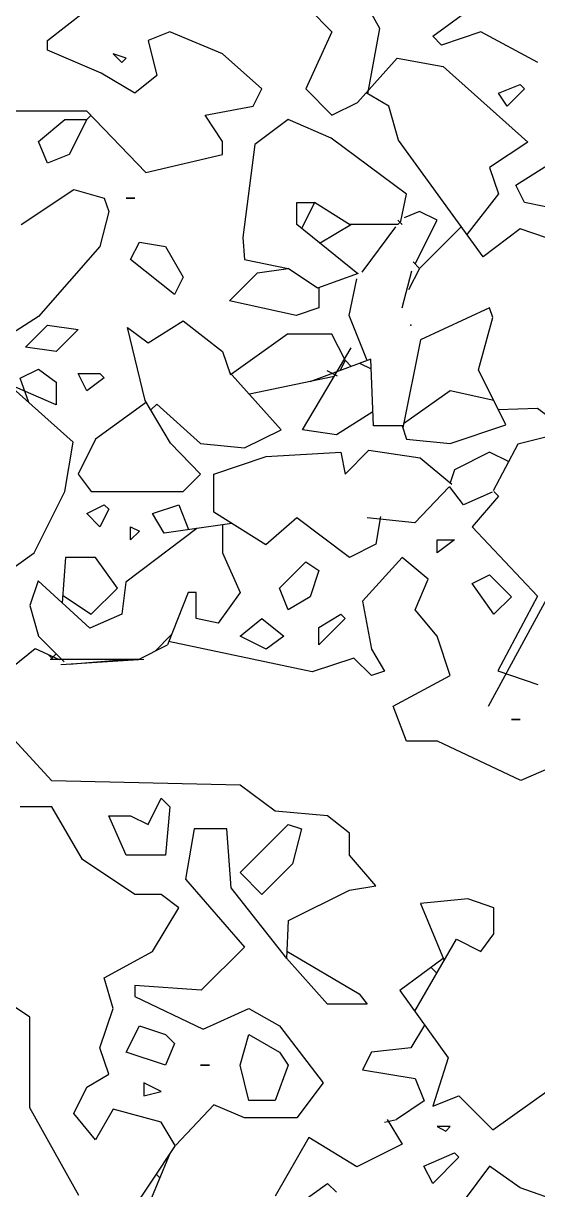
# Model space of a CAD drawing. Header units: millimetres. Extents: x 1211.91 to 1219.54, y 1029.16 to 1038.08.
# Drawn here: x 1218.043 to 1218.354, y 1035.216 to 1035.919 of the extents above; entities that cross this region are included whole.
import ezdxf

# ---------------------------------------------------------------- set-up
doc = ezdxf.new("R2010")
doc.units = ezdxf.units.MM
doc.header["$MEASUREMENT"] = 0
doc.layers.add('Hojas01', color=94, linetype='CONTINUOUS')
doc.layers.add('Hojas02', color=62, linetype='CONTINUOUS')

msp = doc.modelspace()

# ---------------------------------------------------------------- linework, layer by layer
at = {"layer": 'Hojas01', "linetype": 'Continuous'}
for p, q in [((1218.25843, 1035.91552), (1218.22385, 1035.97743)), ((1218.21553, 1035.92754), (1218.22952, 1035.91354)), ((1218.29024, 1035.9109), (1218.31928, 1035.93202)), ((1218.05792, 1035.90826), (1218.08168, 1035.92674)), ((1218.13184, 1035.91354), (1218.11864, 1035.90826)), ((1218.16352, 1035.90034), (1218.13184, 1035.91354)), ((1218.22952, 1035.91354), (1218.21368, 1035.87922)), ((1218.25117, 1035.87619), (1218.25843, 1035.91552)), ((1218.31928, 1035.91354), (1218.29552, 1035.90562)), ((1218.3536, 1035.89506), (1218.31928, 1035.91354)), ((1218.05792, 1035.90246), (1218.05792, 1035.90826)), ((1218.11864, 1035.90826), (1218.12392, 1035.88714)), ((1218.29552, 1035.90562), (1218.29024, 1035.9109)), ((1218.09026, 1035.88873), (1218.05792, 1035.90246)), ((1218.18728, 1035.87922), (1218.16352, 1035.90034)), ((1218.24497, 1035.87104), (1218.26886, 1035.8977)), ((1218.26886, 1035.8977), (1218.29645, 1035.89269)), ((1218.29645, 1035.89269), (1218.34753, 1035.84702)), ((1218.11072, 1035.87658), (1218.09026, 1035.88873)), ((1218.12392, 1035.88714), (1218.11072, 1035.87658)), ((1218.182, 1035.86866), (1218.18728, 1035.87922)), ((1218.21368, 1035.87922), (1218.22952, 1035.86338)), ((1218.22952, 1035.86338), (1218.24497, 1035.87104)), ((1218.26384, 1035.86866), (1218.25011, 1035.87685)), ((1218.02624, 1035.86602), (1218.08142, 1035.86602)), ((1218.08142, 1035.86602), (1218.11732, 1035.8288)), ((1218.15296, 1035.86338), (1218.182, 1035.86866)), ((1218.26965, 1035.84834), (1218.26384, 1035.86866)), ((1218.05264, 1035.84754), (1218.06848, 1035.86074)), ((1218.06848, 1035.86074), (1218.08168, 1035.86074)), ((1218.08168, 1035.86074), (1218.07112, 1035.83962)), ((1218.08406, 1035.86312), (1218.08168, 1035.86074)), ((1218.16352, 1035.84754), (1218.15296, 1035.86338)), ((1218.20312, 1035.86074), (1218.18293, 1035.8457)), ((1218.22899, 1035.84952), (1218.20312, 1035.86074)), ((1218.05792, 1035.83434), (1218.05264, 1035.84754)), ((1218.16352, 1035.83962), (1218.16352, 1035.84754)), ((1218.18293, 1035.8457), (1218.1758, 1035.7896)), ((1218.2744, 1035.8156), (1218.22899, 1035.84952)), ((1218.3206, 1035.77798), (1218.26965, 1035.84834)), ((1218.34753, 1035.84702), (1218.32456, 1035.8317)), ((1218.07112, 1035.83962), (1218.05792, 1035.83434)), ((1218.11732, 1035.8288), (1218.16352, 1035.83962)), ((1218.32456, 1035.8317), (1218.32984, 1035.81586)), ((1218.2711, 1035.79936), (1218.2744, 1035.8156)), ((1218.32984, 1035.81586), (1218.31083, 1035.79144)), ((1218.2084, 1035.79738), (1218.2084, 1035.81058)), ((1218.2084, 1035.81058), (1218.21896, 1035.81058)), ((1218.21896, 1035.81058), (1218.21131, 1035.79514)), ((1218.24061, 1035.79699), (1218.21896, 1035.81058)), ((1218.28232, 1035.8053), (1218.27308, 1035.80134)), ((1218.29288, 1035.80002), (1218.28232, 1035.8053)), ((1218.2451, 1035.76768), (1218.2084, 1035.79738)), ((1218.24127, 1035.79738), (1218.22239, 1035.78616)), ((1218.26912, 1035.79738), (1218.24008, 1035.79738)), ((1218.2678, 1035.79606), (1218.24747, 1035.76861)), ((1218.27176, 1035.79738), (1218.26912, 1035.80002)), ((1218.26912, 1035.79738), (1218.2711, 1035.79936)), ((1218.27968, 1035.77362), (1218.29288, 1035.80002)), ((1218.3074, 1035.79606), (1218.28232, 1035.77098)), ((1218.34304, 1035.79474), (1218.3206, 1035.77798)), ((1218.35888, 1035.78946), (1218.34304, 1035.79474)), ((1218.1758, 1035.7896), (1218.17672, 1035.77626)), ((1218.17672, 1035.77626), (1218.20312, 1035.77098)), ((1218.28232, 1035.77098), (1218.27849, 1035.77481)), ((1218.16775, 1035.75145), (1218.18464, 1035.76834)), ((1218.18464, 1035.76834), (1218.20312, 1035.77098)), ((1218.22081, 1035.7591), (1218.20312, 1035.77098)), ((1218.24523, 1035.76782), (1218.22081, 1035.7591)), ((1218.27176, 1035.74722), (1218.27757, 1035.76953)), ((1218.28232, 1035.77098), (1218.27572, 1035.75805)), ((1218.2216, 1035.75937), (1218.2216, 1035.74722)), ((1218.23995, 1035.74247), (1218.24457, 1035.76465)), ((1218.20787, 1035.7426), (1218.16775, 1035.75145)), ((1218.2216, 1035.74722), (1218.20787, 1035.7426)), ((1218.32456, 1035.74722), (1218.28298, 1035.72782)), ((1218.32641, 1035.74142), (1218.32456, 1035.74722)), ((1218.11864, 1035.7261), (1218.13976, 1035.7393)), ((1218.13976, 1035.7393), (1218.16352, 1035.72082)), ((1218.25077, 1035.71541), (1218.23995, 1035.74247)), ((1218.31783, 1035.70987), (1218.32641, 1035.74142)), ((1218.11693, 1035.69126), (1218.10623, 1035.73534)), ((1218.10623, 1035.73534), (1218.11864, 1035.7261)), ((1218.20273, 1035.73138), (1218.16893, 1035.70723)), ((1218.22952, 1035.73138), (1218.20273, 1035.73138)), ((1218.23744, 1035.71554), (1218.22952, 1035.73138)), ((1218.28298, 1035.72782), (1218.27216, 1035.67489)), ((1218.0735, 1035.66618), (1218.01529, 1035.71818)), ((1218.16352, 1035.72082), (1218.16827, 1035.7067)), ((1218.2117, 1035.67357), (1218.24114, 1035.72307)), ((1218.25302, 1035.7162), (1218.21606, 1035.70261)), ((1218.25447, 1035.67594), (1218.25302, 1035.7162)), ((1218.04155, 1035.70472), (1218.05264, 1035.71026)), ((1218.05264, 1035.71026), (1218.0632, 1035.70234)), ((1218.22649, 1035.70934), (1218.23269, 1035.70617)), ((1218.23744, 1035.71554), (1218.23441, 1035.70934)), ((1218.24114, 1035.71185), (1218.23744, 1035.71554)), ((1218.25328, 1035.71026), (1218.24629, 1035.7137)), ((1218.33433, 1035.6766), (1218.31783, 1035.70987)), ((1218.0467, 1035.69007), (1218.04155, 1035.70472)), ((1218.0632, 1035.70234), (1218.0632, 1035.68862)), ((1218.19877, 1035.6737), (1218.16761, 1035.70868)), ((1218.23084, 1035.70578), (1218.17976, 1035.69508)), ((1218.0632, 1035.68862), (1218.03416, 1035.70142)), ((1218.3008, 1035.69706), (1218.27255, 1035.67726)), ((1218.32707, 1035.69126), (1218.3008, 1035.69706)), ((1218.11759, 1035.69033), (1218.08696, 1035.66802)), ((1218.13224, 1035.66565), (1218.11693, 1035.69126)), ((1218.12036, 1035.68558), (1218.12392, 1035.68914)), ((1218.12392, 1035.68914), (1218.15032, 1035.66538)), ((1218.25421, 1035.68439), (1218.23216, 1035.67066)), ((1218.32971, 1035.68584), (1218.35347, 1035.68664)), ((1218.35347, 1035.68664), (1218.36416, 1035.67858)), ((1218.27229, 1035.67594), (1218.25447, 1035.67594)), ((1218.27176, 1035.67594), (1218.2744, 1035.66802)), ((1218.3008, 1035.66538), (1218.33433, 1035.6766)), ((1218.08696, 1035.66802), (1218.0764, 1035.6469)), ((1218.17672, 1035.66274), (1218.19877, 1035.6737)), ((1218.23216, 1035.67066), (1218.2117, 1035.67357)), ((1218.2744, 1035.66802), (1218.3008, 1035.66538)), ((1218.36416, 1035.67066), (1218.34159, 1035.66499)), ((1218.06848, 1035.63634), (1218.0735, 1035.66618)), ((1218.15032, 1035.6469), (1218.13224, 1035.66565)), ((1218.15032, 1035.66538), (1218.17672, 1035.66274)), ((1218.18992, 1035.65746), (1218.2348, 1035.6601)), ((1218.2348, 1035.6601), (1218.23744, 1035.6469)), ((1218.23744, 1035.6469), (1218.25183, 1035.66129)), ((1218.25183, 1035.66129), (1218.28272, 1035.65667)), ((1218.32456, 1035.6601), (1218.30344, 1035.64954)), ((1218.33591, 1035.65443), (1218.32456, 1035.6601)), ((1218.34159, 1035.66499), (1218.32667, 1035.63687)), ((1218.15824, 1035.6469), (1218.18992, 1035.65746)), ((1218.28272, 1035.65667), (1218.30173, 1035.64083)), ((1218.0764, 1035.6469), (1218.08432, 1035.63634)), ((1218.13976, 1035.63634), (1218.15032, 1035.6469)), ((1218.15824, 1035.62407), (1218.15824, 1035.6469)), ((1218.30344, 1035.64954), (1218.3008, 1035.64162)), ((1218.29988, 1035.63898), (1218.27942, 1035.61747)), ((1218.30872, 1035.62842), (1218.30041, 1035.63951)), ((1218.3239, 1035.50712), (1218.39703, 1035.64176)), ((1218.05, 1035.59938), (1218.06848, 1035.63634)), ((1218.08432, 1035.63634), (1218.13976, 1035.63634)), ((1218.32615, 1035.63595), (1218.30872, 1035.62842)), ((1218.32984, 1035.6337), (1218.314, 1035.61522)), ((1218.3272, 1035.63634), (1218.32984, 1035.6337)), ((1218.12128, 1035.62314), (1218.13712, 1035.62842)), ((1218.13712, 1035.62842), (1218.14306, 1035.61351)), ((1218.12828, 1035.6114), (1218.12128, 1035.62314)), ((1218.18953, 1035.60427), (1218.15824, 1035.62407)), ((1218.2084, 1035.6205), (1218.18953, 1035.60427)), ((1218.24008, 1035.59674), (1218.2084, 1035.6205)), ((1218.27942, 1035.61747), (1218.25064, 1035.6205)), ((1218.25869, 1035.6213), (1218.25592, 1035.60466)), ((1218.14795, 1035.61417), (1218.10518, 1035.5817)), ((1218.16907, 1035.6172), (1218.12828, 1035.6114)), ((1218.16352, 1035.61641), (1218.16352, 1035.59938)), ((1218.314, 1035.61522), (1218.35347, 1035.57325)), ((1218.25592, 1035.60466), (1218.24008, 1035.59674)), ((1218.03152, 1035.58618), (1218.05, 1035.59938)), ((1218.06888, 1035.59674), (1218.06677, 1035.56942)), ((1218.08696, 1035.59674), (1218.06888, 1035.59674)), ((1218.10016, 1035.57826), (1218.08696, 1035.59674)), ((1218.16352, 1035.59938), (1218.17408, 1035.57562)), ((1218.27176, 1035.59674), (1218.248, 1035.57034)), ((1218.2876, 1035.58354), (1218.27176, 1035.59674)), ((1218.05238, 1035.58262), (1218.04736, 1035.5677)), ((1218.08353, 1035.55411), (1218.05238, 1035.58262)), ((1218.27968, 1035.56506), (1218.2876, 1035.58354)), ((1218.08432, 1035.56242), (1218.10016, 1035.57826)), ((1218.10518, 1035.5817), (1218.1028, 1035.56242)), ((1218.1428, 1035.57562), (1218.13026, 1035.54394)), ((1218.14768, 1035.57562), (1218.1428, 1035.57562)), ((1218.14768, 1035.55978), (1218.14768, 1035.57562)), ((1218.17408, 1035.57562), (1218.16088, 1035.55714)), ((1218.06703, 1035.57391), (1218.08432, 1035.56242)), ((1218.248, 1035.57034), (1218.25328, 1035.5413)), ((1218.35347, 1035.57325), (1218.32958, 1035.52824)), ((1218.04736, 1035.5677), (1218.05264, 1035.54922)), ((1218.1028, 1035.56242), (1218.08353, 1035.55411)), ((1218.29288, 1035.54922), (1218.27968, 1035.56506)), ((1218.16088, 1035.55714), (1218.14768, 1035.55978)), ((1218.05264, 1035.54922), (1218.06809, 1035.53378)), ((1218.13263, 1035.55002), (1218.12287, 1035.54025)), ((1218.3008, 1035.52546), (1218.29288, 1035.54922)), ((1218.0368, 1035.53074), (1218.05053, 1035.5417)), ((1218.05053, 1035.5417), (1218.06505, 1035.5351)), ((1218.11244, 1035.53497), (1218.13026, 1035.54394)), ((1218.21764, 1035.52771), (1218.13092, 1035.54592)), ((1218.25328, 1035.5413), (1218.2612, 1035.5281)), ((1218.06149, 1035.5351), (1218.05858, 1035.538)), ((1218.11297, 1035.5351), (1218.05964, 1035.5351)), ((1218.0632, 1035.53866), (1218.06056, 1035.53602)), ((1218.116, 1035.53523), (1218.06597, 1035.53193)), ((1218.10676, 1035.5351), (1218.07099, 1035.5322)), ((1218.24272, 1035.53602), (1218.21764, 1035.52771)), ((1218.25328, 1035.52546), (1218.24272, 1035.53602)), ((1218.2612, 1035.5281), (1218.25328, 1035.52546)), ((1218.32958, 1035.52824), (1218.3536, 1035.52018)), ((1218.26648, 1035.50698), (1218.3008, 1035.52546)), ((1218.2744, 1035.48586), (1218.26648, 1035.50698)), ((1218.06056, 1035.4621), (1218.03786, 1035.48666)), ((1218.29315, 1035.48586), (1218.2744, 1035.48586)), ((1218.34331, 1035.46224), (1218.29315, 1035.48586)), ((1218.36152, 1035.47002), (1218.34331, 1035.46224)), ((1218.17408, 1035.45946), (1218.06056, 1035.4621)), ((1218.1952, 1035.44362), (1218.17408, 1035.45946)), ((1218.06056, 1035.44626), (1218.04155, 1035.44626)), ((1218.07904, 1035.41458), (1218.06056, 1035.44626)), ((1218.22688, 1035.44098), (1218.1952, 1035.44362)), ((1218.24008, 1035.43042), (1218.22688, 1035.44098)), ((1218.14636, 1035.43306), (1218.14121, 1035.4027)), ((1218.16616, 1035.43306), (1218.14636, 1035.43306)), ((1218.16867, 1035.39756), (1218.16616, 1035.43306)), ((1218.24008, 1035.41722), (1218.24008, 1035.43042)), ((1218.11072, 1035.39346), (1218.07904, 1035.41458)), ((1218.25592, 1035.39874), (1218.24008, 1035.41722)), ((1218.14121, 1035.4027), (1218.17672, 1035.36178)), ((1218.12656, 1035.39346), (1218.11072, 1035.39346)), ((1218.13712, 1035.38554), (1218.12656, 1035.39346)), ((1218.2022, 1035.35492), (1218.16867, 1035.39756)), ((1218.20339, 1035.37776), (1218.24008, 1035.3961)), ((1218.24008, 1035.3961), (1218.25592, 1035.39874)), ((1218.31136, 1035.39082), (1218.28298, 1035.38805)), ((1218.28298, 1035.38805), (1218.29711, 1035.3536)), ((1218.3272, 1035.38554), (1218.31136, 1035.39082)), ((1218.12128, 1035.35914), (1218.13712, 1035.38554)), ((1218.3272, 1035.3697), (1218.3272, 1035.38554)), ((1218.2022, 1035.35492), (1218.20339, 1035.37776)), ((1218.27942, 1035.32311), (1218.30463, 1035.36654)), ((1218.30463, 1035.36654), (1218.31928, 1035.35914)), ((1218.31928, 1035.35914), (1218.3272, 1035.3697)), ((1218.09224, 1035.3433), (1218.12128, 1035.35914)), ((1218.17672, 1035.36178), (1218.15072, 1035.33578)), ((1218.20233, 1035.35928), (1218.24589, 1035.33367)), ((1218.22688, 1035.32746), (1218.20207, 1035.35505)), ((1218.29658, 1035.35492), (1218.27044, 1035.33552)), ((1218.29275, 1035.34608), (1218.28932, 1035.34951)), ((1218.09752, 1035.32482), (1218.09224, 1035.3433)), ((1218.15072, 1035.33578), (1218.11072, 1035.33868)), ((1218.11072, 1035.33868), (1218.11072, 1035.33195)), ((1218.04736, 1035.31954), (1218.03152, 1035.3301)), ((1218.11072, 1035.33195), (1218.15191, 1035.31228)), ((1218.24589, 1035.33367), (1218.25064, 1035.32746)), ((1218.27044, 1035.33552), (1218.29961, 1035.29499)), ((1218.0896, 1035.30106), (1218.09752, 1035.32482)), ((1218.15191, 1035.31228), (1218.17936, 1035.32482)), ((1218.17936, 1035.32482), (1218.19784, 1035.31426)), ((1218.25064, 1035.32746), (1218.22688, 1035.32746)), ((1218.04736, 1035.2649), (1218.04736, 1035.31954)), ((1218.19784, 1035.31426), (1218.22424, 1035.27994)), ((1218.28536, 1035.31479), (1218.27704, 1035.30106)), ((1218.09488, 1035.28522), (1218.0896, 1035.30106)), ((1218.25328, 1035.29842), (1218.248, 1035.28786)), ((1218.27704, 1035.30106), (1218.25328, 1035.29842)), ((1218.29961, 1035.29499), (1218.29037, 1035.26582)), ((1218.248, 1035.28786), (1218.27968, 1035.28258)), ((1218.08168, 1035.2773), (1218.09488, 1035.28522)), ((1218.27968, 1035.28258), (1218.28509, 1035.26899)), ((1218.07376, 1035.26146), (1218.08168, 1035.2773)), ((1218.22424, 1035.27994), (1218.2084, 1035.25882)), ((1218.32641, 1035.2517), (1218.36073, 1035.27585)), ((1218.15824, 1035.26674), (1218.13527, 1035.24246)), ((1218.17672, 1035.25882), (1218.15824, 1035.26674)), ((1218.28509, 1035.26899), (1218.26833, 1035.2579)), ((1218.29037, 1035.26582), (1218.30608, 1035.27202)), ((1218.30608, 1035.27202), (1218.32641, 1035.2517)), ((1218.0768, 1035.21196), (1218.04736, 1035.2649)), ((1218.08696, 1035.24562), (1218.07376, 1035.26146)), ((1218.09752, 1035.2641), (1218.08696, 1035.24562)), ((1218.12656, 1035.25618), (1218.09752, 1035.2641)), ((1218.13501, 1035.24219), (1218.12656, 1035.25618)), ((1218.2084, 1035.25882), (1218.17672, 1035.25882)), ((1218.2612, 1035.25618), (1218.26833, 1035.2579)), ((1218.26279, 1035.2579), (1218.27176, 1035.24298)), ((1218.21553, 1035.24694), (1218.19533, 1035.21157)), ((1218.24457, 1035.22939), (1218.21553, 1035.24694)), ((1218.13501, 1035.24206), (1218.08987, 1035.17434)), ((1218.27176, 1035.24298), (1218.24457, 1035.22939)), ((1218.1164, 1035.20022), (1218.13224, 1035.23784)), ((1218.12577, 1035.22266), (1218.12353, 1035.2249)), ((1218.32456, 1035.22978), (1218.30146, 1035.19903)), ((1218.34304, 1035.21658), (1218.32456, 1035.22978)), ((1218.38792, 1035.20074), (1218.34304, 1035.21658))]:
    msp.add_line(p, q, dxfattribs=at)
at = {"layer": 'Hojas02', "linetype": 'Continuous'}
for p, q in [((1218.10544, 1035.8977), (1218.09752, 1035.90034)), ((1218.09752, 1035.90034), (1218.1028, 1035.89506)), ((1218.1028, 1035.89506), (1218.10544, 1035.8977)), ((1218.32984, 1035.87658), (1218.34304, 1035.88186)), ((1218.34568, 1035.87922), (1218.33512, 1035.86866)), ((1218.34304, 1035.88186), (1218.34568, 1035.87922)), ((1218.33512, 1035.86866), (1218.32984, 1035.87658)), ((1218.3404, 1035.82114), (1218.36944, 1035.83962)), ((1218.04208, 1035.79738), (1218.07376, 1035.8185)), ((1218.07376, 1035.8185), (1218.09224, 1035.81322)), ((1218.34568, 1035.81058), (1218.3404, 1035.82114)), ((1218.09224, 1035.81322), (1218.09488, 1035.8053)), ((1218.11072, 1035.81322), (1218.10544, 1035.81322)), ((1218.10544, 1035.81322), (1218.11072, 1035.81322)), ((1218.37208, 1035.8053), (1218.34568, 1035.81058)), ((1218.09488, 1035.8053), (1218.0896, 1035.78418)), ((1218.10808, 1035.77626), (1218.11336, 1035.78682)), ((1218.11336, 1035.78682), (1218.1292, 1035.78418)), ((1218.0896, 1035.78418), (1218.05264, 1035.74194)), ((1218.1292, 1035.78418), (1218.13976, 1035.7657)), ((1218.13448, 1035.75514), (1218.10808, 1035.77626)), ((1218.13976, 1035.7657), (1218.13448, 1035.75514)), ((1218.05264, 1035.74194), (1218.0236, 1035.72346)), ((1218.04472, 1035.72346), (1218.05792, 1035.73666)), ((1218.05792, 1035.73666), (1218.0764, 1035.73402)), ((1218.0764, 1035.73402), (1218.0632, 1035.72082)), ((1218.0632, 1035.72082), (1218.04472, 1035.72346)), ((1218.08168, 1035.69706), (1218.0764, 1035.70762)), ((1218.0764, 1035.70762), (1218.0896, 1035.70762)), ((1218.09224, 1035.70498), (1218.08168, 1035.69706)), ((1218.0896, 1035.70762), (1218.09224, 1035.70498)), ((1218.08168, 1035.62314), (1218.09224, 1035.62842)), ((1218.09488, 1035.62578), (1218.0896, 1035.61522)), ((1218.09224, 1035.62842), (1218.09488, 1035.62578)), ((1218.0896, 1035.61522), (1218.08168, 1035.62314)), ((1218.10808, 1035.6073), (1218.10808, 1035.61522)), ((1218.10808, 1035.61522), (1218.11336, 1035.61258)), ((1218.11336, 1035.61258), (1218.10808, 1035.6073)), ((1218.30344, 1035.6073), (1218.29288, 1035.59938)), ((1218.29288, 1035.59938), (1218.29288, 1035.6073)), ((1218.29288, 1035.6073), (1218.30344, 1035.6073)), ((1218.19784, 1035.57826), (1218.21368, 1035.5941)), ((1218.21368, 1035.5941), (1218.2216, 1035.58882)), ((1218.2216, 1035.58882), (1218.21632, 1035.57298)), ((1218.314, 1035.5809), (1218.32456, 1035.58618)), ((1218.32456, 1035.58618), (1218.33776, 1035.57298)), ((1218.20312, 1035.56506), (1218.19784, 1035.57826)), ((1218.3272, 1035.56242), (1218.314, 1035.5809)), ((1218.21632, 1035.57298), (1218.20312, 1035.56506)), ((1218.33776, 1035.57298), (1218.3272, 1035.56242)), ((1218.2216, 1035.5545), (1218.2348, 1035.56242)), ((1218.2348, 1035.56242), (1218.23744, 1035.55978)), ((1218.17408, 1035.54922), (1218.18728, 1035.55978)), ((1218.18728, 1035.55978), (1218.20048, 1035.54922)), ((1218.23744, 1035.55978), (1218.2216, 1035.54394)), ((1218.2216, 1035.54394), (1218.2216, 1035.5545)), ((1218.18992, 1035.5413), (1218.17408, 1035.54922)), ((1218.20048, 1035.54922), (1218.18992, 1035.5413)), ((1218.34304, 1035.49906), (1218.33776, 1035.49906)), ((1218.33776, 1035.49906), (1218.34304, 1035.49906)), ((1218.11864, 1035.4357), (1218.12656, 1035.45154)), ((1218.12656, 1035.45154), (1218.13184, 1035.44626)), ((1218.13184, 1035.44626), (1218.1292, 1035.41722)), ((1218.10544, 1035.41722), (1218.09488, 1035.44098)), ((1218.09488, 1035.44098), (1218.10808, 1035.44098)), ((1218.10808, 1035.44098), (1218.11864, 1035.4357)), ((1218.17408, 1035.40666), (1218.20312, 1035.4357)), ((1218.20312, 1035.4357), (1218.21104, 1035.43306)), ((1218.21104, 1035.43306), (1218.20576, 1035.41194)), ((1218.1292, 1035.41722), (1218.10544, 1035.41722)), ((1218.20576, 1035.41194), (1218.18728, 1035.39346)), ((1218.18728, 1035.39346), (1218.17408, 1035.40666)), ((1218.10544, 1035.29842), (1218.11336, 1035.31426)), ((1218.11336, 1035.31426), (1218.1292, 1035.30898)), ((1218.1292, 1035.30898), (1218.13448, 1035.3037)), ((1218.17408, 1035.2905), (1218.17936, 1035.30898)), ((1218.17936, 1035.30898), (1218.19784, 1035.29842)), ((1218.13448, 1035.3037), (1218.1292, 1035.2905)), ((1218.1292, 1035.2905), (1218.10544, 1035.29842)), ((1218.19784, 1035.29842), (1218.20312, 1035.2905)), ((1218.1556, 1035.2905), (1218.15032, 1035.2905)), ((1218.15032, 1035.2905), (1218.1556, 1035.2905)), ((1218.17936, 1035.26938), (1218.17408, 1035.2905)), ((1218.20312, 1035.2905), (1218.1952, 1035.26938)), ((1218.12656, 1035.27466), (1218.116, 1035.27994)), ((1218.116, 1035.27994), (1218.116, 1035.27202)), ((1218.116, 1035.27202), (1218.12656, 1035.27466)), ((1218.1952, 1035.26938), (1218.17936, 1035.26938)), ((1218.3008, 1035.25354), (1218.29288, 1035.25354)), ((1218.29288, 1035.25354), (1218.29816, 1035.2509)), ((1218.29816, 1035.2509), (1218.3008, 1035.25354)), ((1218.28496, 1035.22978), (1218.30344, 1035.2377)), ((1218.30608, 1035.23506), (1218.29024, 1035.21922)), ((1218.30344, 1035.2377), (1218.30608, 1035.23506)), ((1218.29024, 1035.21922), (1218.28496, 1035.22978)), ((1218.2084, 1035.20602), (1218.22688, 1035.21922)), ((1218.22688, 1035.21922), (1218.23216, 1035.21394))]:
    msp.add_line(p, q, dxfattribs=at)
msp.add_point((1218.27704, 1035.73666), dxfattribs=at)

doc.saveas('drawing.dxf')
